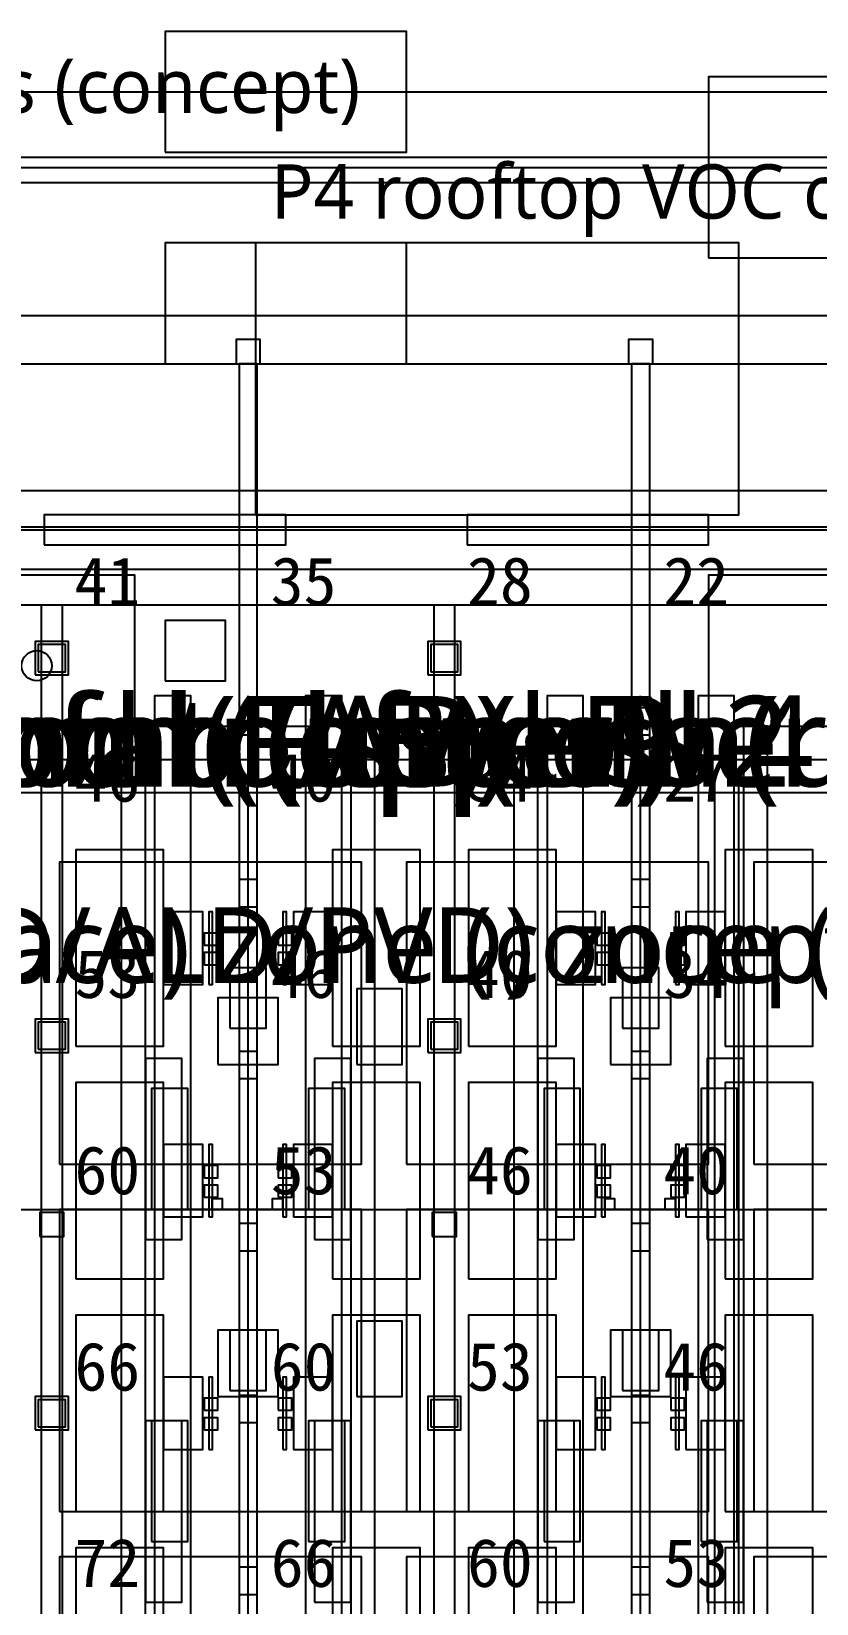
# Model space of a CAD drawing. Header units: metres. Extents: x -1640 to 1560, y -268 to 2338.
# Drawn here: x 74.6 to 100.6, y 1012 to 1064 of the extents above; entities that cross this region are included whole.
import ezdxf

# ---------------------------------------------------------------- set-up
doc = ezdxf.new("R2010")
doc.units = ezdxf.units.M
for name, color, linetype in [('1F_CHL', 4, 'Continuous'), ('1F_EHS_EXTINGUISHER_HYDRANT_CABINET_CONCEPT', 1, 'Continuous'), ('1F_ELEC', 6, 'Continuous'), ('1F_PUMP', 2, 'Continuous'), ('1F_SCR', 3, 'Continuous'), ('1F_STRUCT_COLUMN', 8, 'Continuous'), ('1F_TEXT', 7, 'Continuous'), ('1F_ZONE', 3, 'Continuous'), ('2F_CSF_LATERAL_RACK_CONCEPT', 9, 'Continuous'), ('2F_RFG', 5, 'Continuous'), ('2F_STRUCT_COLUMN', 8, 'Continuous'), ('2F_TEXT', 7, 'Continuous'), ('2F_VMB', 6, 'Continuous'), ('2F_ZONE', 3, 'Continuous'), ('3F_CLEANROOM_OVERHEAD_PIPE_DUCT_CONCEPT', 9, 'Continuous'), ('3F_CVD', 3, 'Continuous'), ('3F_EHS_EGRESS_DIST_M', 2, 'Continuous'), ('3F_FOUP', 5, 'Continuous'), ('3F_OHT', 9, 'Continuous'), ('3F_OHTV', 1, 'Continuous'), ('3F_STRUCT_COLUMN', 8, 'Continuous'), ('3F_TBAR', 6, 'Continuous'), ('3F_TEXT', 7, 'Continuous'), ('3F_ZONE', 3, 'Continuous'), ('4F_DCC', 3, 'Continuous'), ('4F_FFU', 1, 'Continuous'), ('4F_MAU', 2, 'Continuous'), ('4F_STRUCT_PLENUM_TRUSS_CONCEPT', 9, 'Continuous'), ('4F_TEXT', 7, 'Continuous'), ('4F_ZONE', 3, 'Continuous'), ('5F_CHL', 4, 'Continuous'), ('5F_EHS_EXTINGUISHER_HYDRANT_CABINET_CONCEPT', 1, 'Continuous'), ('5F_ELEC', 6, 'Continuous'), ('5F_PUMP', 2, 'Continuous'), ('5F_SCR', 3, 'Continuous'), ('5F_STRUCT_COLUMN', 8, 'Continuous'), ('5F_TEXT', 7, 'Continuous'), ('5F_ZONE', 3, 'Continuous'), ('6F_CSF_LATERAL_RACK_CONCEPT', 9, 'Continuous'), ('6F_RFG', 5, 'Continuous'), ('6F_STRUCT_COLUMN', 8, 'Continuous'), ('6F_TEXT', 7, 'Continuous'), ('6F_VMB', 6, 'Continuous'), ('6F_ZONE', 3, 'Continuous'), ('7F_CLEANROOM_OVERHEAD_PIPE_DUCT_CONCEPT', 9, 'Continuous'), ('7F_CVD', 3, 'Continuous'), ('7F_EHS_EGRESS_DIST_M', 2, 'Continuous'), ('7F_FOUP', 5, 'Continuous'), ('7F_OHT', 9, 'Continuous'), ('7F_OHTV', 1, 'Continuous'), ('7F_STRUCT_COLUMN', 8, 'Continuous'), ('7F_TBAR', 6, 'Continuous'), ('7F_TEXT', 7, 'Continuous'), ('7F_ZONE', 3, 'Continuous'), ('8F_DCC', 3, 'Continuous'), ('8F_FFU', 1, 'Continuous'), ('8F_MAU', 2, 'Continuous'), ('8F_STRUCT_PLENUM_TRUSS_CONCEPT', 9, 'Continuous'), ('8F_TEXT', 7, 'Continuous'), ('8F_ZONE', 3, 'Continuous'), ('EHS_GAS_SUPPLY', 3, 'Continuous'), ('EHS_PROCESS_EXHAUST', 1, 'Continuous'), ('EHS_TREATED_EXHAUST', 30, 'Continuous'), ('RF_RSC', 4, 'Continuous'), ('RF_STACK', 2, 'Continuous'), ('UTIL_CHW.R_CONCEPT', 2, 'Continuous'), ('UTIL_CHW.S_CONCEPT', 1, 'Continuous'), ('UTIL_ELEC.EMERG_CONCEPT', 4, 'Continuous'), ('UTIL_ELEC.MV_CONCEPT', 1, 'Continuous'), ('UTIL_ELEC.UPS_CONCEPT', 3, 'Continuous'), ('UTIL_EXH.HEAT_CONCEPT', 1, 'Continuous'), ('UTIL_EXH.VOC_CONCEPT', 6, 'Continuous'), ('UTIL_GAS.SPEC_CONCEPT', 3, 'Continuous'), ('UTIL_HR_CONCEPT', 5, 'Continuous'), ('UTIL_PCW.R_CONCEPT', 1, 'Continuous'), ('UTIL_PCW.S_CONCEPT', 6, 'Continuous'), ('UTIL_PLANT', 2, 'Continuous'), ('UTIL_TEXT', 7, 'Continuous'), ('UTIL_WW.AA_CONCEPT', 3, 'Continuous'), ('UTIL_WW.F_CONCEPT', 2, 'Continuous'), ('UTIL_WW.ORG_CONCEPT', 4, 'Continuous')]:
    doc.layers.add(name, color=color, linetype=linetype)
doc.styles.add('KO', font='malgun.ttf')

msp = doc.modelspace()

# ---------------------------------------------------------------- linework, layer by layer
at = {"layer": '1F_CHL'}
for points in [[(85.35, 1029.8), (86.85, 1029.8), (86.85, 1032.3), (85.35, 1032.3)], [(85.35, 1018.8), (86.85, 1018.8), (86.85, 1021.3), (85.35, 1021.3)]]:
    msp.add_lwpolyline(points, close=True, dxfattribs=at)
at = {"layer": '1F_EHS_EXTINGUISHER_HYDRANT_CABINET_CONCEPT'}
msp.add_circle((74.75, 1043), 0.5, dxfattribs=at)
at = {"layer": '1F_ELEC'}
for points in [[(79, 1060), (87, 1060), (87, 1064), (79, 1064)], [(79, 1053), (87, 1053), (87, 1057), (79, 1057)]]:
    msp.add_lwpolyline(points, close=True, dxfattribs=at)
at = {"layer": '1F_PUMP'}
for points in [[(78.55, 1025), (79.75, 1025), (79.75, 1029), (78.55, 1029)], [(83.75, 1025), (84.95, 1025), (84.95, 1029), (83.75, 1029)], [(91.55, 1025), (92.75, 1025), (92.75, 1029), (91.55, 1029)], [(96.75, 1025), (97.95, 1025), (97.95, 1029), (96.75, 1029)], [(78.55, 1014), (79.75, 1014), (79.75, 1018), (78.55, 1018)], [(83.75, 1014), (84.95, 1014), (84.95, 1018), (83.75, 1018)], [(91.55, 1014), (92.75, 1014), (92.75, 1018), (91.55, 1018)], [(96.75, 1014), (97.95, 1014), (97.95, 1018), (96.75, 1018)]]:
    msp.add_lwpolyline(points, close=True, dxfattribs=at)
at = {"layer": '1F_SCR'}
for points in [[(80.75, 1029.8), (82.75, 1029.8), (82.75, 1032), (80.75, 1032)], [(93.75, 1029.8), (95.75, 1029.8), (95.75, 1032), (93.75, 1032)], [(80.75, 1018.8), (82.75, 1018.8), (82.75, 1021), (80.75, 1021)], [(93.75, 1018.8), (95.75, 1018.8), (95.75, 1021), (93.75, 1021)]]:
    msp.add_lwpolyline(points, close=True, dxfattribs=at)
at = {"layer": '1F_STRUCT_COLUMN'}
for points in [[(74.7, 1042.7), (75.8, 1042.7), (75.8, 1043.8), (74.7, 1043.8)], [(87.7, 1042.7), (88.8, 1042.7), (88.8, 1043.8), (87.7, 1043.8)], [(74.7, 1030.2), (75.8, 1030.2), (75.8, 1031.3), (74.7, 1031.3)], [(87.7, 1030.2), (88.8, 1030.2), (88.8, 1031.3), (87.7, 1031.3)], [(74.7, 1017.7), (75.8, 1017.7), (75.8, 1018.8), (74.7, 1018.8)], [(87.7, 1017.7), (88.8, 1017.7), (88.8, 1018.8), (87.7, 1018.8)]]:
    msp.add_lwpolyline(points, close=True, dxfattribs=at)
at = {"layer": '1F_ZONE'}
msp.add_lwpolyline([(16.5, 887), (290, 887), (290, 1045), (16.5, 1045)], close=True, dxfattribs=at)
at = {"layer": '2F_CSF_LATERAL_RACK_CONCEPT'}
for points in [[(77.55, 891), (78.35, 891), (78.35, 1041), (77.55, 1041)], [(85.15, 891), (85.95, 891), (85.95, 1041), (85.15, 1041)], [(90.55, 891), (91.35, 891), (91.35, 1041), (90.55, 1041)], [(98.15, 891), (98.95, 891), (98.95, 1041), (98.15, 1041)]]:
    msp.add_lwpolyline(points, close=True, dxfattribs=at)
at = {"layer": '2F_RFG'}
for points in [[(78.35, 1024), (79.55, 1024), (79.55, 1030), (78.35, 1030)], [(83.95, 1024), (85.15, 1024), (85.15, 1030), (83.95, 1030)], [(91.35, 1024), (92.55, 1024), (92.55, 1030), (91.35, 1030)], [(96.95, 1024), (98.15, 1024), (98.15, 1030), (96.95, 1030)], [(78.35, 1012), (79.55, 1012), (79.55, 1018), (78.35, 1018)], [(83.95, 1012), (85.15, 1012), (85.15, 1018), (83.95, 1018)], [(91.35, 1012), (92.55, 1012), (92.55, 1018), (91.35, 1018)], [(96.95, 1012), (98.15, 1012), (98.15, 1018), (96.95, 1018)]]:
    msp.add_lwpolyline(points, close=True, dxfattribs=at)
at = {"layer": '2F_STRUCT_COLUMN'}
for points in [[(74.8, 1042.8), (75.7, 1042.8), (75.7, 1043.7), (74.8, 1043.7)], [(87.8, 1042.8), (88.7, 1042.8), (88.7, 1043.7), (87.8, 1043.7)], [(74.8, 1030.3), (75.7, 1030.3), (75.7, 1031.2), (74.8, 1031.2)], [(87.8, 1030.3), (88.7, 1030.3), (88.7, 1031.2), (87.8, 1031.2)], [(74.8, 1017.8), (75.7, 1017.8), (75.7, 1018.7), (74.8, 1018.7)], [(87.8, 1017.8), (88.7, 1017.8), (88.7, 1018.7), (87.8, 1018.7)]]:
    msp.add_lwpolyline(points, close=True, dxfattribs=at)
at = {"layer": '2F_VMB'}
for points in [[(81.15, 1031), (82.35, 1031), (82.35, 1033), (81.15, 1033)], [(94.15, 1031), (95.35, 1031), (95.35, 1033), (94.15, 1033)], [(81.15, 1019), (82.35, 1019), (82.35, 1021), (81.15, 1021)], [(94.15, 1019), (95.35, 1019), (95.35, 1021), (94.15, 1021)]]:
    msp.add_lwpolyline(points, close=True, dxfattribs=at)
at = {"layer": '2F_ZONE'}
msp.add_lwpolyline([(16.5, 887), (290, 887), (290, 1045), (16.5, 1045)], close=True, dxfattribs=at)
at = {"layer": '3F_CLEANROOM_OVERHEAD_PIPE_DUCT_CONCEPT'}
for points in [[(78.65, 890), (79.85, 890), (79.85, 1042), (78.65, 1042)], [(83.65, 890), (84.85, 890), (84.85, 1042), (83.65, 1042)], [(91.65, 890), (92.85, 890), (92.85, 1042), (91.65, 1042)], [(96.65, 890), (97.85, 890), (97.85, 1042), (96.65, 1042)]]:
    msp.add_lwpolyline(points, close=True, dxfattribs=at)
at = {"layer": '3F_CVD'}
for points in [[(76.05, 1030.4), (78.95, 1030.4), (78.95, 1036.9), (76.05, 1036.9)], [(84.55, 1030.4), (87.45, 1030.4), (87.45, 1036.9), (84.55, 1036.9)], [(89.05, 1030.4), (91.95, 1030.4), (91.95, 1036.9), (89.05, 1036.9)], [(97.55, 1030.4), (100.45, 1030.4), (100.45, 1036.9), (97.55, 1036.9)], [(78.95, 1032.45), (80.25, 1032.45), (80.25, 1034.85), (78.95, 1034.85)], [(83.25, 1032.45), (84.55, 1032.45), (84.55, 1034.85), (83.25, 1034.85)], [(91.95, 1032.45), (93.25, 1032.45), (93.25, 1034.85), (91.95, 1034.85)], [(96.25, 1032.45), (97.55, 1032.45), (97.55, 1034.85), (96.25, 1034.85)], [(76.05, 1022.7), (78.95, 1022.7), (78.95, 1029.2), (76.05, 1029.2)], [(84.55, 1022.7), (87.45, 1022.7), (87.45, 1029.2), (84.55, 1029.2)], [(89.05, 1022.7), (91.95, 1022.7), (91.95, 1029.2), (89.05, 1029.2)], [(97.55, 1022.7), (100.45, 1022.7), (100.45, 1029.2), (97.55, 1029.2)], [(78.95, 1024.75), (80.25, 1024.75), (80.25, 1027.15), (78.95, 1027.15)], [(83.25, 1024.75), (84.55, 1024.75), (84.55, 1027.15), (83.25, 1027.15)], [(91.95, 1024.75), (93.25, 1024.75), (93.25, 1027.15), (91.95, 1027.15)], [(96.25, 1024.75), (97.55, 1024.75), (97.55, 1027.15), (96.25, 1027.15)], [(76.05, 1015), (78.95, 1015), (78.95, 1021.5), (76.05, 1021.5)], [(84.55, 1015), (87.45, 1015), (87.45, 1021.5), (84.55, 1021.5)], [(89.05, 1015), (91.95, 1015), (91.95, 1021.5), (89.05, 1021.5)], [(97.55, 1015), (100.45, 1015), (100.45, 1021.5), (97.55, 1021.5)], [(78.95, 1017.05), (80.25, 1017.05), (80.25, 1019.45), (78.95, 1019.45)], [(83.25, 1017.05), (84.55, 1017.05), (84.55, 1019.45), (83.25, 1019.45)], [(91.95, 1017.05), (93.25, 1017.05), (93.25, 1019.45), (91.95, 1019.45)], [(96.25, 1017.05), (97.55, 1017.05), (97.55, 1019.45), (96.25, 1019.45)], [(76.05, 1007.3), (78.95, 1007.3), (78.95, 1013.8), (76.05, 1013.8)], [(84.55, 1007.3), (87.45, 1007.3), (87.45, 1013.8), (84.55, 1013.8)], [(89.05, 1007.3), (91.95, 1007.3), (91.95, 1013.8), (89.05, 1013.8)], [(97.55, 1007.3), (100.45, 1007.3), (100.45, 1013.8), (97.55, 1013.8)]]:
    msp.add_lwpolyline(points, close=True, dxfattribs=at)
at = {"layer": '3F_FOUP'}
for points in [[(80.3, 1033.75), (80.75, 1033.75), (80.75, 1034.15), (80.3, 1034.15)], [(82.75, 1033.75), (83.2, 1033.75), (83.2, 1034.15), (82.75, 1034.15)], [(93.3, 1033.75), (93.75, 1033.75), (93.75, 1034.15), (93.3, 1034.15)], [(95.75, 1033.75), (96.2, 1033.75), (96.2, 1034.15), (95.75, 1034.15)], [(80.3, 1033.1), (80.75, 1033.1), (80.75, 1033.5), (80.3, 1033.5)], [(82.75, 1033.1), (83.2, 1033.1), (83.2, 1033.5), (82.75, 1033.5)], [(93.3, 1033.1), (93.75, 1033.1), (93.75, 1033.5), (93.3, 1033.5)], [(95.75, 1033.1), (96.2, 1033.1), (96.2, 1033.5), (95.75, 1033.5)], [(80.3, 1026.05), (80.75, 1026.05), (80.75, 1026.45), (80.3, 1026.45)], [(82.75, 1026.05), (83.2, 1026.05), (83.2, 1026.45), (82.75, 1026.45)], [(93.3, 1026.05), (93.75, 1026.05), (93.75, 1026.45), (93.3, 1026.45)], [(95.75, 1026.05), (96.2, 1026.05), (96.2, 1026.45), (95.75, 1026.45)], [(80.3, 1025.4), (80.75, 1025.4), (80.75, 1025.8), (80.3, 1025.8)], [(82.75, 1025.4), (83.2, 1025.4), (83.2, 1025.8), (82.75, 1025.8)], [(93.3, 1025.4), (93.75, 1025.4), (93.75, 1025.8), (93.3, 1025.8)], [(95.75, 1025.4), (96.2, 1025.4), (96.2, 1025.8), (95.75, 1025.8)], [(80.3, 1018.35), (80.75, 1018.35), (80.75, 1018.75), (80.3, 1018.75)], [(82.75, 1018.35), (83.2, 1018.35), (83.2, 1018.75), (82.75, 1018.75)], [(93.3, 1018.35), (93.75, 1018.35), (93.75, 1018.75), (93.3, 1018.75)], [(95.75, 1018.35), (96.2, 1018.35), (96.2, 1018.75), (95.75, 1018.75)], [(80.3, 1017.7), (80.75, 1017.7), (80.75, 1018.1), (80.3, 1018.1)], [(82.75, 1017.7), (83.2, 1017.7), (83.2, 1018.1), (82.75, 1018.1)], [(93.3, 1017.7), (93.75, 1017.7), (93.75, 1018.1), (93.3, 1018.1)], [(95.75, 1017.7), (96.2, 1017.7), (96.2, 1018.1), (95.75, 1018.1)]]:
    msp.add_lwpolyline(points, close=True, dxfattribs=at)
at = {"layer": '3F_OHT'}
for p, q in [((81.75, 970), (81.75, 1042)), ((94.75, 970), (94.75, 1042))]:
    msp.add_line(p, q, dxfattribs=at)
at = {"layer": '3F_OHTV'}
for points in [[(81.45, 1040.71), (82.05, 1040.71), (82.05, 1041.61), (81.45, 1041.61)], [(94.45, 1040.71), (95.05, 1040.71), (95.05, 1041.61), (94.45, 1041.61)], [(81.45, 1035.02), (82.05, 1035.02), (82.05, 1035.92), (81.45, 1035.92)], [(94.45, 1035.02), (95.05, 1035.02), (95.05, 1035.92), (94.45, 1035.92)], [(81.45, 1029.33), (82.05, 1029.33), (82.05, 1030.23), (81.45, 1030.23)], [(94.45, 1029.33), (95.05, 1029.33), (95.05, 1030.23), (94.45, 1030.23)], [(81.45, 1023.63), (82.05, 1023.63), (82.05, 1024.53), (81.45, 1024.53)], [(94.45, 1023.63), (95.05, 1023.63), (95.05, 1024.53), (94.45, 1024.53)], [(81.45, 1017.94), (82.05, 1017.94), (82.05, 1018.84), (81.45, 1018.84)], [(94.45, 1017.94), (95.05, 1017.94), (95.05, 1018.84), (94.45, 1018.84)], [(81.45, 1012.25), (82.05, 1012.25), (82.05, 1013.15), (81.45, 1013.15)], [(94.45, 1012.25), (95.05, 1012.25), (95.05, 1013.15), (94.45, 1013.15)]]:
    msp.add_lwpolyline(points, close=True, dxfattribs=at)
at = {"layer": '3F_STRUCT_COLUMN'}
for points in [[(74.85, 1024.1), (75.65, 1024.1), (75.65, 1024.9), (74.85, 1024.9)], [(87.85, 1024.1), (88.65, 1024.1), (88.65, 1024.9), (87.85, 1024.9)]]:
    msp.add_lwpolyline(points, close=True, dxfattribs=at)
at = {"layer": '3F_TBAR'}
for points in [[(80.45, 1032.45), (80.57, 1032.45), (80.57, 1034.85), (80.45, 1034.85)], [(82.9, 1032.45), (83.02, 1032.45), (83.02, 1034.85), (82.9, 1034.85)], [(93.45, 1032.45), (93.57, 1032.45), (93.57, 1034.85), (93.45, 1034.85)], [(95.9, 1032.45), (96.02, 1032.45), (96.02, 1034.85), (95.9, 1034.85)], [(80.45, 1024.75), (80.57, 1024.75), (80.57, 1027.15), (80.45, 1027.15)], [(82.9, 1024.75), (83.02, 1024.75), (83.02, 1027.15), (82.9, 1027.15)], [(93.45, 1024.75), (93.57, 1024.75), (93.57, 1027.15), (93.45, 1027.15)], [(95.9, 1024.75), (96.02, 1024.75), (96.02, 1027.15), (95.9, 1027.15)], [(80.45, 1017.05), (80.57, 1017.05), (80.57, 1019.45), (80.45, 1019.45)], [(82.9, 1017.05), (83.02, 1017.05), (83.02, 1019.45), (82.9, 1019.45)], [(93.45, 1017.05), (93.57, 1017.05), (93.57, 1019.45), (93.45, 1019.45)], [(95.9, 1017.05), (96.02, 1017.05), (96.02, 1019.45), (95.9, 1019.45)]]:
    msp.add_lwpolyline(points, close=True, dxfattribs=at)
at = {"layer": '3F_ZONE'}
msp.add_lwpolyline([(16.5, 887), (290, 887), (290, 1045), (16.5, 1045)], close=True, dxfattribs=at)
at = {"layer": '4F_DCC'}
for points in [[(75, 1047), (83, 1047), (83, 1048), (75, 1048)], [(89, 1047), (97, 1047), (97, 1048), (89, 1048)]]:
    msp.add_lwpolyline(points, close=True, dxfattribs=at)
at = {"layer": '4F_FFU'}
for points in [[(75.5, 1026.5), (85.5, 1026.5), (85.5, 1036.5), (75.5, 1036.5)], [(87, 1026.5), (97, 1026.5), (97, 1036.5), (87, 1036.5)], [(98.5, 1026.5), (108.5, 1026.5), (108.5, 1036.5), (98.5, 1036.5)], [(75.5, 1015), (85.5, 1015), (85.5, 1025), (75.5, 1025)], [(87, 1015), (97, 1015), (97, 1025), (87, 1025)], [(98.5, 1015), (108.5, 1015), (108.5, 1025), (98.5, 1025)], [(75.5, 1003.5), (85.5, 1003.5), (85.5, 1013.5), (75.5, 1013.5)], [(87, 1003.5), (97, 1003.5), (97, 1013.5), (87, 1013.5)], [(98.5, 1003.5), (108.5, 1003.5), (108.5, 1013.5), (98.5, 1013.5)]]:
    msp.add_lwpolyline(points, close=True, dxfattribs=at)
at = {"layer": '4F_MAU'}
msp.add_lwpolyline([(97, 1056.5), (111, 1056.5), (111, 1062.5), (97, 1062.5)], close=True, dxfattribs=at)
at = {"layer": '4F_STRUCT_PLENUM_TRUSS_CONCEPT'}
for points in [[(74.9, 887), (75.6, 887), (75.6, 1045), (74.9, 1045)], [(87.9, 887), (88.6, 887), (88.6, 1045), (87.9, 1045)]]:
    msp.add_lwpolyline(points, close=True, dxfattribs=at)
at = {"layer": '4F_ZONE'}
msp.add_lwpolyline([(16.5, 887), (290, 887), (290, 1045), (16.5, 1045)], close=True, dxfattribs=at)
at = {"layer": '5F_CHL'}
for points in [[(85.35, 1029.8), (86.85, 1029.8), (86.85, 1032.3), (85.35, 1032.3)], [(85.35, 1018.8), (86.85, 1018.8), (86.85, 1021.3), (85.35, 1021.3)]]:
    msp.add_lwpolyline(points, close=True, dxfattribs=at)
at = {"layer": '5F_EHS_EXTINGUISHER_HYDRANT_CABINET_CONCEPT'}
msp.add_circle((74.75, 1043), 0.5, dxfattribs=at)
at = {"layer": '5F_ELEC'}
for points in [[(79, 1060), (87, 1060), (87, 1064), (79, 1064)], [(79, 1053), (87, 1053), (87, 1057), (79, 1057)]]:
    msp.add_lwpolyline(points, close=True, dxfattribs=at)
at = {"layer": '5F_PUMP'}
for points in [[(78.55, 1025), (79.75, 1025), (79.75, 1029), (78.55, 1029)], [(83.75, 1025), (84.95, 1025), (84.95, 1029), (83.75, 1029)], [(91.55, 1025), (92.75, 1025), (92.75, 1029), (91.55, 1029)], [(96.75, 1025), (97.95, 1025), (97.95, 1029), (96.75, 1029)], [(78.55, 1014), (79.75, 1014), (79.75, 1018), (78.55, 1018)], [(83.75, 1014), (84.95, 1014), (84.95, 1018), (83.75, 1018)], [(91.55, 1014), (92.75, 1014), (92.75, 1018), (91.55, 1018)], [(96.75, 1014), (97.95, 1014), (97.95, 1018), (96.75, 1018)]]:
    msp.add_lwpolyline(points, close=True, dxfattribs=at)
at = {"layer": '5F_SCR'}
for points in [[(80.75, 1029.8), (82.75, 1029.8), (82.75, 1032), (80.75, 1032)], [(93.75, 1029.8), (95.75, 1029.8), (95.75, 1032), (93.75, 1032)], [(80.75, 1018.8), (82.75, 1018.8), (82.75, 1021), (80.75, 1021)], [(93.75, 1018.8), (95.75, 1018.8), (95.75, 1021), (93.75, 1021)]]:
    msp.add_lwpolyline(points, close=True, dxfattribs=at)
at = {"layer": '5F_STRUCT_COLUMN'}
for points in [[(74.7, 1042.7), (75.8, 1042.7), (75.8, 1043.8), (74.7, 1043.8)], [(87.7, 1042.7), (88.8, 1042.7), (88.8, 1043.8), (87.7, 1043.8)], [(74.7, 1030.2), (75.8, 1030.2), (75.8, 1031.3), (74.7, 1031.3)], [(87.7, 1030.2), (88.8, 1030.2), (88.8, 1031.3), (87.7, 1031.3)], [(74.7, 1017.7), (75.8, 1017.7), (75.8, 1018.8), (74.7, 1018.8)], [(87.7, 1017.7), (88.8, 1017.7), (88.8, 1018.8), (87.7, 1018.8)]]:
    msp.add_lwpolyline(points, close=True, dxfattribs=at)
at = {"layer": '5F_ZONE'}
msp.add_lwpolyline([(16.5, 887), (290, 887), (290, 1045), (16.5, 1045)], close=True, dxfattribs=at)
at = {"layer": '6F_CSF_LATERAL_RACK_CONCEPT'}
for points in [[(77.55, 891), (78.35, 891), (78.35, 1041), (77.55, 1041)], [(85.15, 891), (85.95, 891), (85.95, 1041), (85.15, 1041)], [(90.55, 891), (91.35, 891), (91.35, 1041), (90.55, 1041)], [(98.15, 891), (98.95, 891), (98.95, 1041), (98.15, 1041)]]:
    msp.add_lwpolyline(points, close=True, dxfattribs=at)
at = {"layer": '6F_RFG'}
for points in [[(78.35, 1024), (79.55, 1024), (79.55, 1030), (78.35, 1030)], [(83.95, 1024), (85.15, 1024), (85.15, 1030), (83.95, 1030)], [(91.35, 1024), (92.55, 1024), (92.55, 1030), (91.35, 1030)], [(96.95, 1024), (98.15, 1024), (98.15, 1030), (96.95, 1030)], [(78.35, 1012), (79.55, 1012), (79.55, 1018), (78.35, 1018)], [(83.95, 1012), (85.15, 1012), (85.15, 1018), (83.95, 1018)], [(91.35, 1012), (92.55, 1012), (92.55, 1018), (91.35, 1018)], [(96.95, 1012), (98.15, 1012), (98.15, 1018), (96.95, 1018)]]:
    msp.add_lwpolyline(points, close=True, dxfattribs=at)
at = {"layer": '6F_STRUCT_COLUMN'}
for points in [[(74.8, 1042.8), (75.7, 1042.8), (75.7, 1043.7), (74.8, 1043.7)], [(87.8, 1042.8), (88.7, 1042.8), (88.7, 1043.7), (87.8, 1043.7)], [(74.8, 1030.3), (75.7, 1030.3), (75.7, 1031.2), (74.8, 1031.2)], [(87.8, 1030.3), (88.7, 1030.3), (88.7, 1031.2), (87.8, 1031.2)], [(74.8, 1017.8), (75.7, 1017.8), (75.7, 1018.7), (74.8, 1018.7)], [(87.8, 1017.8), (88.7, 1017.8), (88.7, 1018.7), (87.8, 1018.7)]]:
    msp.add_lwpolyline(points, close=True, dxfattribs=at)
at = {"layer": '6F_VMB'}
for points in [[(81.15, 1031), (82.35, 1031), (82.35, 1033), (81.15, 1033)], [(94.15, 1031), (95.35, 1031), (95.35, 1033), (94.15, 1033)], [(81.15, 1019), (82.35, 1019), (82.35, 1021), (81.15, 1021)], [(94.15, 1019), (95.35, 1019), (95.35, 1021), (94.15, 1021)]]:
    msp.add_lwpolyline(points, close=True, dxfattribs=at)
at = {"layer": '6F_ZONE'}
msp.add_lwpolyline([(16.5, 887), (290, 887), (290, 1045), (16.5, 1045)], close=True, dxfattribs=at)
at = {"layer": '7F_CLEANROOM_OVERHEAD_PIPE_DUCT_CONCEPT'}
for points in [[(78.65, 890), (79.85, 890), (79.85, 1042), (78.65, 1042)], [(83.65, 890), (84.85, 890), (84.85, 1042), (83.65, 1042)], [(91.65, 890), (92.85, 890), (92.85, 1042), (91.65, 1042)], [(96.65, 890), (97.85, 890), (97.85, 1042), (96.65, 1042)]]:
    msp.add_lwpolyline(points, close=True, dxfattribs=at)
at = {"layer": '7F_CVD'}
for points in [[(76.05, 1030.4), (78.95, 1030.4), (78.95, 1036.9), (76.05, 1036.9)], [(84.55, 1030.4), (87.45, 1030.4), (87.45, 1036.9), (84.55, 1036.9)], [(89.05, 1030.4), (91.95, 1030.4), (91.95, 1036.9), (89.05, 1036.9)], [(97.55, 1030.4), (100.45, 1030.4), (100.45, 1036.9), (97.55, 1036.9)], [(78.95, 1032.45), (80.25, 1032.45), (80.25, 1034.85), (78.95, 1034.85)], [(83.25, 1032.45), (84.55, 1032.45), (84.55, 1034.85), (83.25, 1034.85)], [(91.95, 1032.45), (93.25, 1032.45), (93.25, 1034.85), (91.95, 1034.85)], [(96.25, 1032.45), (97.55, 1032.45), (97.55, 1034.85), (96.25, 1034.85)], [(76.05, 1022.7), (78.95, 1022.7), (78.95, 1029.2), (76.05, 1029.2)], [(84.55, 1022.7), (87.45, 1022.7), (87.45, 1029.2), (84.55, 1029.2)], [(89.05, 1022.7), (91.95, 1022.7), (91.95, 1029.2), (89.05, 1029.2)], [(97.55, 1022.7), (100.45, 1022.7), (100.45, 1029.2), (97.55, 1029.2)], [(78.95, 1024.75), (80.25, 1024.75), (80.25, 1027.15), (78.95, 1027.15)], [(83.25, 1024.75), (84.55, 1024.75), (84.55, 1027.15), (83.25, 1027.15)], [(91.95, 1024.75), (93.25, 1024.75), (93.25, 1027.15), (91.95, 1027.15)], [(96.25, 1024.75), (97.55, 1024.75), (97.55, 1027.15), (96.25, 1027.15)], [(76.05, 1015), (78.95, 1015), (78.95, 1021.5), (76.05, 1021.5)], [(84.55, 1015), (87.45, 1015), (87.45, 1021.5), (84.55, 1021.5)], [(89.05, 1015), (91.95, 1015), (91.95, 1021.5), (89.05, 1021.5)], [(97.55, 1015), (100.45, 1015), (100.45, 1021.5), (97.55, 1021.5)], [(78.95, 1017.05), (80.25, 1017.05), (80.25, 1019.45), (78.95, 1019.45)], [(83.25, 1017.05), (84.55, 1017.05), (84.55, 1019.45), (83.25, 1019.45)], [(91.95, 1017.05), (93.25, 1017.05), (93.25, 1019.45), (91.95, 1019.45)], [(96.25, 1017.05), (97.55, 1017.05), (97.55, 1019.45), (96.25, 1019.45)], [(76.05, 1007.3), (78.95, 1007.3), (78.95, 1013.8), (76.05, 1013.8)], [(84.55, 1007.3), (87.45, 1007.3), (87.45, 1013.8), (84.55, 1013.8)], [(89.05, 1007.3), (91.95, 1007.3), (91.95, 1013.8), (89.05, 1013.8)], [(97.55, 1007.3), (100.45, 1007.3), (100.45, 1013.8), (97.55, 1013.8)]]:
    msp.add_lwpolyline(points, close=True, dxfattribs=at)
at = {"layer": '7F_FOUP'}
for points in [[(80.3, 1033.75), (80.75, 1033.75), (80.75, 1034.15), (80.3, 1034.15)], [(82.75, 1033.75), (83.2, 1033.75), (83.2, 1034.15), (82.75, 1034.15)], [(93.3, 1033.75), (93.75, 1033.75), (93.75, 1034.15), (93.3, 1034.15)], [(95.75, 1033.75), (96.2, 1033.75), (96.2, 1034.15), (95.75, 1034.15)], [(80.3, 1033.1), (80.75, 1033.1), (80.75, 1033.5), (80.3, 1033.5)], [(82.75, 1033.1), (83.2, 1033.1), (83.2, 1033.5), (82.75, 1033.5)], [(93.3, 1033.1), (93.75, 1033.1), (93.75, 1033.5), (93.3, 1033.5)], [(95.75, 1033.1), (96.2, 1033.1), (96.2, 1033.5), (95.75, 1033.5)], [(80.3, 1026.05), (80.75, 1026.05), (80.75, 1026.45), (80.3, 1026.45)], [(82.75, 1026.05), (83.2, 1026.05), (83.2, 1026.45), (82.75, 1026.45)], [(93.3, 1026.05), (93.75, 1026.05), (93.75, 1026.45), (93.3, 1026.45)], [(95.75, 1026.05), (96.2, 1026.05), (96.2, 1026.45), (95.75, 1026.45)], [(80.3, 1025.4), (80.75, 1025.4), (80.75, 1025.8), (80.3, 1025.8)], [(82.75, 1025.4), (83.2, 1025.4), (83.2, 1025.8), (82.75, 1025.8)], [(93.3, 1025.4), (93.75, 1025.4), (93.75, 1025.8), (93.3, 1025.8)], [(95.75, 1025.4), (96.2, 1025.4), (96.2, 1025.8), (95.75, 1025.8)], [(80.3, 1018.35), (80.75, 1018.35), (80.75, 1018.75), (80.3, 1018.75)], [(82.75, 1018.35), (83.2, 1018.35), (83.2, 1018.75), (82.75, 1018.75)], [(93.3, 1018.35), (93.75, 1018.35), (93.75, 1018.75), (93.3, 1018.75)], [(95.75, 1018.35), (96.2, 1018.35), (96.2, 1018.75), (95.75, 1018.75)], [(80.3, 1017.7), (80.75, 1017.7), (80.75, 1018.1), (80.3, 1018.1)], [(82.75, 1017.7), (83.2, 1017.7), (83.2, 1018.1), (82.75, 1018.1)], [(93.3, 1017.7), (93.75, 1017.7), (93.75, 1018.1), (93.3, 1018.1)], [(95.75, 1017.7), (96.2, 1017.7), (96.2, 1018.1), (95.75, 1018.1)]]:
    msp.add_lwpolyline(points, close=True, dxfattribs=at)
at = {"layer": '7F_OHT'}
for p, q in [((81.75, 970), (81.75, 1042)), ((94.75, 970), (94.75, 1042))]:
    msp.add_line(p, q, dxfattribs=at)
at = {"layer": '7F_OHTV'}
for points in [[(81.45, 1040.71), (82.05, 1040.71), (82.05, 1041.61), (81.45, 1041.61)], [(94.45, 1040.71), (95.05, 1040.71), (95.05, 1041.61), (94.45, 1041.61)], [(81.45, 1035.02), (82.05, 1035.02), (82.05, 1035.92), (81.45, 1035.92)], [(94.45, 1035.02), (95.05, 1035.02), (95.05, 1035.92), (94.45, 1035.92)], [(81.45, 1029.33), (82.05, 1029.33), (82.05, 1030.23), (81.45, 1030.23)], [(94.45, 1029.33), (95.05, 1029.33), (95.05, 1030.23), (94.45, 1030.23)], [(81.45, 1023.63), (82.05, 1023.63), (82.05, 1024.53), (81.45, 1024.53)], [(94.45, 1023.63), (95.05, 1023.63), (95.05, 1024.53), (94.45, 1024.53)], [(81.45, 1017.94), (82.05, 1017.94), (82.05, 1018.84), (81.45, 1018.84)], [(94.45, 1017.94), (95.05, 1017.94), (95.05, 1018.84), (94.45, 1018.84)], [(81.45, 1012.25), (82.05, 1012.25), (82.05, 1013.15), (81.45, 1013.15)], [(94.45, 1012.25), (95.05, 1012.25), (95.05, 1013.15), (94.45, 1013.15)]]:
    msp.add_lwpolyline(points, close=True, dxfattribs=at)
at = {"layer": '7F_STRUCT_COLUMN'}
for points in [[(74.85, 1024.1), (75.65, 1024.1), (75.65, 1024.9), (74.85, 1024.9)], [(87.85, 1024.1), (88.65, 1024.1), (88.65, 1024.9), (87.85, 1024.9)]]:
    msp.add_lwpolyline(points, close=True, dxfattribs=at)
at = {"layer": '7F_TBAR'}
for points in [[(80.45, 1032.45), (80.57, 1032.45), (80.57, 1034.85), (80.45, 1034.85)], [(82.9, 1032.45), (83.02, 1032.45), (83.02, 1034.85), (82.9, 1034.85)], [(93.45, 1032.45), (93.57, 1032.45), (93.57, 1034.85), (93.45, 1034.85)], [(95.9, 1032.45), (96.02, 1032.45), (96.02, 1034.85), (95.9, 1034.85)], [(80.45, 1024.75), (80.57, 1024.75), (80.57, 1027.15), (80.45, 1027.15)], [(82.9, 1024.75), (83.02, 1024.75), (83.02, 1027.15), (82.9, 1027.15)], [(93.45, 1024.75), (93.57, 1024.75), (93.57, 1027.15), (93.45, 1027.15)], [(95.9, 1024.75), (96.02, 1024.75), (96.02, 1027.15), (95.9, 1027.15)], [(80.45, 1017.05), (80.57, 1017.05), (80.57, 1019.45), (80.45, 1019.45)], [(82.9, 1017.05), (83.02, 1017.05), (83.02, 1019.45), (82.9, 1019.45)], [(93.45, 1017.05), (93.57, 1017.05), (93.57, 1019.45), (93.45, 1019.45)], [(95.9, 1017.05), (96.02, 1017.05), (96.02, 1019.45), (95.9, 1019.45)]]:
    msp.add_lwpolyline(points, close=True, dxfattribs=at)
at = {"layer": '7F_ZONE'}
msp.add_lwpolyline([(16.5, 887), (290, 887), (290, 1045), (16.5, 1045)], close=True, dxfattribs=at)
at = {"layer": '8F_DCC'}
for points in [[(75, 1047), (83, 1047), (83, 1048), (75, 1048)], [(89, 1047), (97, 1047), (97, 1048), (89, 1048)]]:
    msp.add_lwpolyline(points, close=True, dxfattribs=at)
at = {"layer": '8F_FFU'}
for points in [[(75.5, 1026.5), (85.5, 1026.5), (85.5, 1036.5), (75.5, 1036.5)], [(87, 1026.5), (97, 1026.5), (97, 1036.5), (87, 1036.5)], [(98.5, 1026.5), (108.5, 1026.5), (108.5, 1036.5), (98.5, 1036.5)], [(75.5, 1015), (85.5, 1015), (85.5, 1025), (75.5, 1025)], [(87, 1015), (97, 1015), (97, 1025), (87, 1025)], [(98.5, 1015), (108.5, 1015), (108.5, 1025), (98.5, 1025)], [(75.5, 1003.5), (85.5, 1003.5), (85.5, 1013.5), (75.5, 1013.5)], [(87, 1003.5), (97, 1003.5), (97, 1013.5), (87, 1013.5)], [(98.5, 1003.5), (108.5, 1003.5), (108.5, 1013.5), (98.5, 1013.5)]]:
    msp.add_lwpolyline(points, close=True, dxfattribs=at)
at = {"layer": '8F_MAU'}
msp.add_lwpolyline([(97, 1056.5), (111, 1056.5), (111, 1062.5), (97, 1062.5)], close=True, dxfattribs=at)
at = {"layer": '8F_STRUCT_PLENUM_TRUSS_CONCEPT'}
for points in [[(74.9, 887), (75.6, 887), (75.6, 1045), (74.9, 1045)], [(87.9, 887), (88.6, 887), (88.6, 1045), (87.9, 1045)]]:
    msp.add_lwpolyline(points, close=True, dxfattribs=at)
at = {"layer": '8F_ZONE'}
msp.add_lwpolyline([(16.5, 887), (290, 887), (290, 1045), (16.5, 1045)], close=True, dxfattribs=at)
at = {"layer": 'EHS_GAS_SUPPLY'}
for points in [[(82.55, 1025), (82.9, 1025), (82.9, 1025.35), (82.55, 1025.35)], [(82.55, 1025), (82.9, 1025), (82.9, 1025.35), (82.55, 1025.35)], [(95.55, 1025), (95.9, 1025), (95.9, 1025.35), (95.55, 1025.35)], [(95.55, 1025), (95.9, 1025), (95.9, 1025.35), (95.55, 1025.35)]]:
    msp.add_lwpolyline(points, close=True, dxfattribs=at)
at = {"layer": 'EHS_PROCESS_EXHAUST'}
for points in [[(80.55, 1025), (80.9, 1025), (80.9, 1025.35), (80.55, 1025.35)], [(80.55, 1025), (80.9, 1025), (80.9, 1025.35), (80.55, 1025.35)], [(93.55, 1025), (93.9, 1025), (93.9, 1025.35), (93.55, 1025.35)], [(93.55, 1025), (93.9, 1025), (93.9, 1025.35), (93.55, 1025.35)]]:
    msp.add_lwpolyline(points, close=True, dxfattribs=at)
at = {"layer": 'EHS_TREATED_EXHAUST'}
for points in [[(81.35, 1053), (82.15, 1053), (82.15, 1053.8), (81.35, 1053.8)], [(81.35, 1053), (82.15, 1053), (82.15, 1053.8), (81.35, 1053.8)], [(94.35, 1053), (95.15, 1053), (95.15, 1053.8), (94.35, 1053.8)], [(94.35, 1053), (95.15, 1053), (95.15, 1053.8), (94.35, 1053.8)], [(81.45, 891), (82.05, 891), (82.05, 1053), (81.45, 1053)], [(81.45, 891), (82.05, 891), (82.05, 1053), (81.45, 1053)], [(94.45, 891), (95.05, 891), (95.05, 1053), (94.45, 1053)], [(94.45, 891), (95.05, 891), (95.05, 1053), (94.45, 1053)]]:
    msp.add_lwpolyline(points, close=True, dxfattribs=at)
at = {"layer": 'RF_RSC'}
for points in [[(71, 1041), (78, 1041), (78, 1046), (71, 1046)], [(97, 1041), (104, 1041), (104, 1046), (97, 1046)]]:
    msp.add_lwpolyline(points, close=True, dxfattribs=at)
at = {"layer": 'RF_STACK'}
msp.add_lwpolyline([(79, 1042.5), (81, 1042.5), (81, 1044.5), (79, 1044.5)], close=True, dxfattribs=at)
at = {"layer": 'UTIL_CHW.R_CONCEPT'}
msp.add_line((-276.2, 1048.8), (287.8, 1048.8), dxfattribs=at)
msp.add_line((-276.2, 1048.8), (287.8, 1048.8), dxfattribs=at)
at = {"layer": 'UTIL_CHW.S_CONCEPT'}
msp.add_line((-277.5, 1047.5), (286.5, 1047.5), dxfattribs=at)
msp.add_line((-277.5, 1047.5), (286.5, 1047.5), dxfattribs=at)
at = {"layer": 'UTIL_ELEC.EMERG_CONCEPT'}
for p in [(-285.3, 1062), (-281.3, 1062)]:
    msp.add_line(p, (284.3, 1062), dxfattribs=at)
at = {"layer": 'UTIL_ELEC.MV_CONCEPT'}
for p, q in [((-283.4, 1054.6), (284.4, 1054.6)), ((-283.4, 1054.6), (284.4, 1054.6)), ((-283.4, 1053), (284.4, 1053)), ((-283.4, 1053), (284.4, 1053))]:
    msp.add_line(p, q, dxfattribs=at)
at = {"layer": 'UTIL_ELEC.UPS_CONCEPT'}
msp.add_line((-255.3, 1059), (284.3, 1059), dxfattribs=at)
msp.add_line((-255.3, 1059), (284.3, 1059), dxfattribs=at)
at = {"layer": 'UTIL_EXH.HEAT_CONCEPT'}
for p, q in [((-267.55, 1059.84), (295.55, 1059.84)), ((-279.4, 1047.6), (288.4, 1047.6)), ((-279.4, 1047.6), (288.4, 1047.6))]:
    msp.add_line(p, q, dxfattribs=at)
at = {"layer": 'UTIL_EXH.VOC_CONCEPT'}
for p, q in [((-267.55, 1062), (295.55, 1062)), ((-279.4, 1046.2), (288.4, 1046.2)), ((-279.4, 1046.2), (288.4, 1046.2))]:
    msp.add_line(p, q, dxfattribs=at)
at = {"layer": 'UTIL_GAS.SPEC_CONCEPT'}
msp.add_line((-275.3, 1025), (286.3, 1025), dxfattribs=at)
msp.add_line((-275.3, 1025), (286.3, 1025), dxfattribs=at)
at = {"layer": 'UTIL_HR_CONCEPT'}
msp.add_line((9.15, 1059.5), (280.35, 1059.5), dxfattribs=at)
msp.add_line((9.15, 1059.5), (280.35, 1059.5), dxfattribs=at)
at = {"layer": 'UTIL_PCW.R_CONCEPT'}
msp.add_line((98.005, 892.77), (98.005, 1039.22), dxfattribs=at)
msp.add_line((98.005, 892.77), (98.005, 1039.22), dxfattribs=at)
at = {"layer": 'UTIL_PCW.S_CONCEPT'}
msp.add_line((97.205, 892.77), (97.205, 1039.22), dxfattribs=at)
msp.add_line((97.205, 892.77), (97.205, 1039.22), dxfattribs=at)
at = {"layer": 'UTIL_PLANT'}
msp.add_lwpolyline([(82, 1048), (98, 1048), (98, 1057), (82, 1057)], close=True, dxfattribs=at)
at = {"layer": 'UTIL_WW.AA_CONCEPT'}
msp.add_line((-277.3, 1039.9), (286.3, 1039.9), dxfattribs=at)
at = {"layer": 'UTIL_WW.F_CONCEPT'}
msp.add_line((-277.3, 1041), (286.3, 1041), dxfattribs=at)
at = {"layer": 'UTIL_WW.ORG_CONCEPT'}
msp.add_line((-277.3, 1038.8), (286.3, 1038.8), dxfattribs=at)

# ---------------------------------------------------------------- texts
at = {"layer": '1F_TEXT', "style": 'KO'}
msp.add_text('P4 FAB 1F east · FSF · utility subfab (lower)', height=3, dxfattribs=at).set_placement((18.5, 1039))
at = {"layer": '2F_TEXT', "style": 'KO'}
msp.add_text('P4 FAB 2F east · CSF · clean subfab (lower)', height=3, dxfattribs=at).set_placement((18.5, 1039))
at = {"layer": '3F_EHS_EGRESS_DIST_M'}
for s, p in [('41', (76, 1045)), ('35', (82.5, 1045)), ('28', (89, 1045)), ('22', (95.5, 1045)), ('46', (76, 1038.5)), ('40', (82.5, 1038.5)), ('34', (89, 1038.5)), ('27', (95.5, 1038.5)), ('53', (76, 1032)), ('46', (82.5, 1032)), ('40', (89, 1032)), ('34', (95.5, 1032)), ('60', (76, 1025.5)), ('53', (82.5, 1025.5)), ('46', (89, 1025.5)), ('40', (95.5, 1025.5)), ('66', (76, 1019)), ('60', (82.5, 1019)), ('53', (89, 1019)), ('46', (95.5, 1019)), ('72', (76, 1012.5)), ('66', (82.5, 1012.5)), ('60', (89, 1012.5)), ('53', (95.5, 1012.5))]:
    msp.add_text(s, height=1.6, dxfattribs=at).set_placement(p)
at = {"layer": '3F_TEXT', "style": 'KO'}
for s, height, p in [('P4 FAB 3F east · lower cleanroom (FAB) · Ph2', 3, (18.5, 1039)), ('Diffusion / thermal (vertical furnace) zone (concept)', 2.5, (24.55, 1032.5)), ('Deposition (CVD/ALD/PVD) zone (concept)', 2.5, (50.55, 1032.5))]:
    msp.add_text(s, height=height, dxfattribs=at).set_placement(p)
at = {"layer": '4F_TEXT', "style": 'KO'}
msp.add_text('P4 FAB 4F east · FFU plenum and truss (lower)', height=3, dxfattribs=at).set_placement((18.5, 1039))
at = {"layer": '5F_TEXT', "style": 'KO'}
msp.add_text('P4 FAB 5F east · FSF · utility subfab (upper)', height=3, dxfattribs=at).set_placement((18.5, 1039))
at = {"layer": '6F_TEXT', "style": 'KO'}
msp.add_text('P4 FAB 6F east · CSF · clean subfab (upper)', height=3, dxfattribs=at).set_placement((18.5, 1039))
at = {"layer": '7F_EHS_EGRESS_DIST_M'}
for s, p in [('41', (76, 1045)), ('35', (82.5, 1045)), ('28', (89, 1045)), ('22', (95.5, 1045)), ('46', (76, 1038.5)), ('40', (82.5, 1038.5)), ('34', (89, 1038.5)), ('27', (95.5, 1038.5)), ('53', (76, 1032)), ('46', (82.5, 1032)), ('40', (89, 1032)), ('34', (95.5, 1032)), ('60', (76, 1025.5)), ('53', (82.5, 1025.5)), ('46', (89, 1025.5)), ('40', (95.5, 1025.5)), ('66', (76, 1019)), ('60', (82.5, 1019)), ('53', (89, 1019)), ('46', (95.5, 1019)), ('72', (76, 1012.5)), ('66', (82.5, 1012.5)), ('60', (89, 1012.5)), ('53', (95.5, 1012.5))]:
    msp.add_text(s, height=1.6, dxfattribs=at).set_placement(p)
at = {"layer": '7F_TEXT', "style": 'KO'}
for s, height, p in [('P4 FAB 7F east · upper cleanroom (FAB) · Ph4', 3, (18.5, 1039)), ('Diffusion / thermal (vertical furnace) zone (concept)', 2.5, (24.55, 1032.5)), ('Deposition (CVD/ALD/PVD) zone (concept)', 2.5, (50.55, 1032.5))]:
    msp.add_text(s, height=height, dxfattribs=at).set_placement(p)
at = {"layer": '8F_TEXT', "style": 'KO'}
msp.add_text('P4 FAB 8F east · FFU plenum and roof truss (upper)', height=3, dxfattribs=at).set_placement((18.5, 1039))
at = {"layer": 'UTIL_TEXT', "style": 'KO'}
for s, p in [('P4 1F PCW heat exchangers and circulation pumps (concept)', (19, 1061.3)), ('P4 5F PCW heat exchangers and circulation pumps (concept)', (19, 1061.3)), ('P4 rooftop VOC concentrator rotor + oxidizer (concept)', (82.5, 1057.8))]:
    msp.add_text(s, height=1.8, dxfattribs=at).set_placement(p)

doc.saveas('drawing.dxf')
